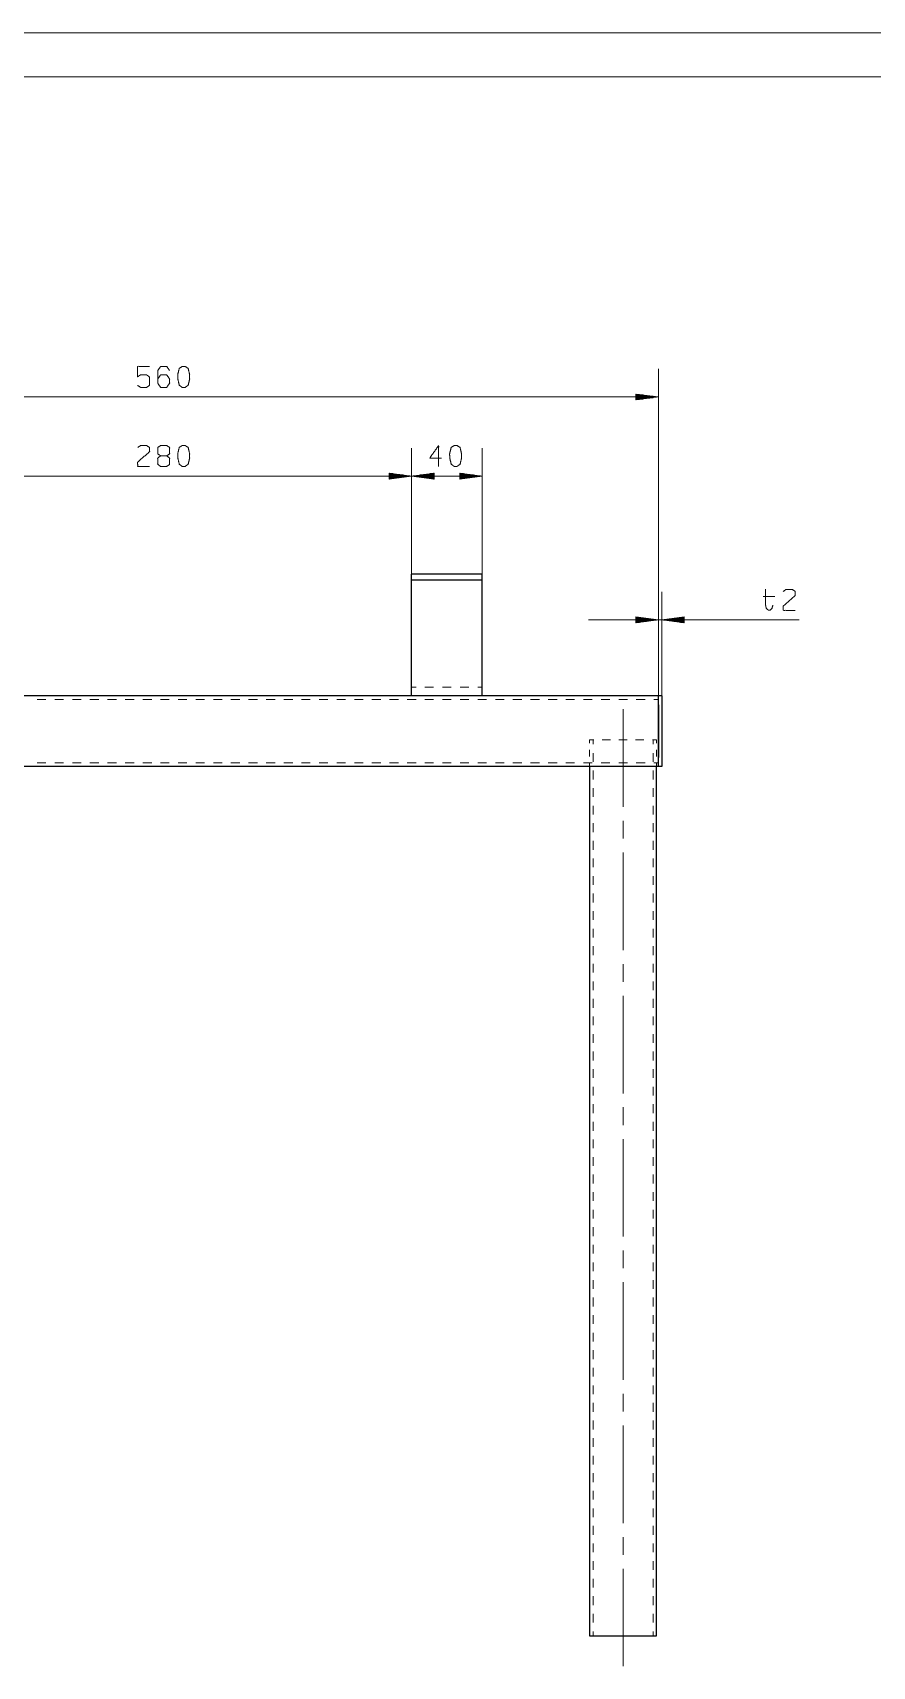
# Model space of a CAD drawing. Header units: millimetres. Extents: x 0 to 420, y 0 to 297.
# Drawn here: x 114.7 to 210, y 111.5 to 297 of the extents above; entities that cross this region are included whole.
import ezdxf

# ---------------------------------------------------------------- set-up
doc = ezdxf.new("R2010")
doc.units = ezdxf.units.MM
doc.layers.add('101', color=7, linetype='Continuous', true_color=0xffffff)

msp = doc.modelspace()

# ---------------------------------------------------------------- linework, layer by layer
at = {"layer": '101', "color": 133, "linetype": 'Continuous', "lineweight": 18}
for p, q in [((420, 297), (0, 297)), ((415, 292), (25, 292))]:
    msp.add_line(p, q, dxfattribs=at)
at = {"layer": '101', "color": 22, "linetype": 'Continuous', "lineweight": 18}
for p, q in [((185.72, 221.71), (185.72, 258.82)), ((183.18, 255.97), (183.18, 255.31)), ((185.72, 255.64), (183.18, 255.97)), ((183.18, 255.97), (183.21, 255.97)), ((183.18, 255.97), (183.21, 255.97)), ((185.72, 255.64), (73.72, 255.64)), ((183.18, 255.92), (183.59, 255.92)), ((183.18, 255.87), (183.98, 255.87)), ((183.18, 255.82), (184.37, 255.82)), ((183.18, 255.77), (184.75, 255.77)), ((183.18, 255.72), (185.14, 255.72)), ((183.18, 255.67), (185.52, 255.67)), ((183.18, 255.31), (185.72, 255.64)), ((183.18, 255.61), (185.52, 255.61)), ((183.18, 255.56), (185.14, 255.56)), ((183.18, 255.51), (184.75, 255.51)), ((183.18, 255.46), (184.37, 255.46)), ((183.18, 255.41), (183.98, 255.41)), ((183.18, 255.36), (183.59, 255.36)), ((183.18, 255.31), (183.21, 255.31)), ((183.18, 255.31), (183.21, 255.31)), ((157.72, 235.54), (157.72, 249.84)), ((157.72, 235.54), (157.72, 249.84)), ((165.72, 235.54), (165.72, 249.84)), ((155.18, 247), (155.18, 246.33)), ((157.72, 246.66), (155.18, 247)), ((155.18, 246.99), (155.21, 246.99)), ((155.18, 246.99), (155.21, 246.99)), ((155.18, 246.94), (155.59, 246.94)), ((155.18, 246.89), (155.98, 246.89)), ((155.18, 246.84), (156.37, 246.84)), ((155.18, 246.79), (156.75, 246.79)), ((155.18, 246.74), (157.14, 246.74)), ((155.18, 246.69), (157.52, 246.69)), ((160.26, 247), (157.72, 246.66)), ((160.26, 246.69), (157.91, 246.69)), ((160.26, 246.74), (158.29, 246.74)), ((160.26, 246.79), (158.68, 246.79)), ((160.26, 246.84), (159.07, 246.84)), ((160.26, 246.89), (159.45, 246.89)), ((160.26, 246.94), (159.84, 246.94)), ((160.26, 246.99), (160.22, 246.99)), ((160.26, 246.99), (160.22, 246.99)), ((160.26, 246.33), (160.26, 247)), ((163.18, 247), (163.18, 246.33)), ((165.72, 246.66), (163.18, 247)), ((163.18, 246.99), (163.21, 246.99)), ((163.18, 246.99), (163.21, 246.99)), ((163.18, 246.94), (163.59, 246.94)), ((163.18, 246.89), (163.98, 246.89)), ((163.18, 246.84), (164.37, 246.84)), ((163.18, 246.79), (164.75, 246.79)), ((163.18, 246.74), (165.14, 246.74)), ((163.18, 246.69), (165.52, 246.69)), ((101.72, 246.66), (157.72, 246.66)), ((155.18, 246.33), (157.72, 246.66)), ((155.18, 246.64), (157.52, 246.64)), ((155.18, 246.59), (157.14, 246.59)), ((155.18, 246.54), (156.75, 246.54)), ((155.18, 246.49), (156.37, 246.49)), ((155.18, 246.43), (155.98, 246.43)), ((155.18, 246.38), (155.59, 246.38)), ((155.18, 246.33), (155.21, 246.33)), ((155.18, 246.33), (155.21, 246.33)), ((157.72, 246.66), (165.72, 246.66)), ((157.72, 246.66), (160.26, 246.33)), ((160.26, 246.64), (157.91, 246.64)), ((160.26, 246.59), (158.29, 246.59)), ((160.26, 246.54), (158.68, 246.54)), ((160.26, 246.49), (159.07, 246.49)), ((160.26, 246.43), (159.45, 246.43)), ((160.26, 246.38), (159.84, 246.38)), ((160.26, 246.33), (160.22, 246.33)), ((160.26, 246.33), (160.22, 246.33)), ((163.18, 246.33), (165.72, 246.66)), ((163.18, 246.64), (165.52, 246.64)), ((163.18, 246.59), (165.14, 246.59)), ((163.18, 246.54), (164.75, 246.54)), ((163.18, 246.49), (164.37, 246.49)), ((163.18, 246.43), (163.98, 246.43)), ((163.18, 246.38), (163.59, 246.38)), ((163.18, 246.33), (163.21, 246.33)), ((163.18, 246.33), (163.21, 246.33)), ((185.72, 221.71), (185.72, 233.51)), ((186.12, 221.71), (186.12, 233.51)), ((177.78, 230.33), (201.69, 230.33)), ((183.18, 230.67), (183.18, 230)), ((185.72, 230.33), (183.18, 230.67)), ((183.18, 230.66), (183.21, 230.66)), ((183.18, 230.66), (183.21, 230.66)), ((183.18, 230.61), (183.59, 230.61)), ((183.18, 230.56), (183.98, 230.56)), ((183.18, 230.51), (184.37, 230.51)), ((183.18, 230.46), (184.75, 230.46)), ((183.18, 230.41), (185.14, 230.41)), ((183.18, 230.36), (185.52, 230.36)), ((183.18, 230), (185.72, 230.33)), ((183.18, 230.31), (185.52, 230.31)), ((183.18, 230.26), (185.14, 230.26)), ((183.18, 230.21), (184.75, 230.21)), ((183.18, 230.15), (184.37, 230.15)), ((183.18, 230.1), (183.98, 230.1)), ((183.18, 230.05), (183.59, 230.05)), ((183.18, 230), (183.21, 230)), ((183.18, 230), (183.21, 230)), ((188.66, 230.67), (186.12, 230.33)), ((186.12, 230.33), (188.66, 230)), ((188.66, 230.36), (186.31, 230.36)), ((188.66, 230.31), (186.31, 230.31)), ((188.66, 230.41), (186.69, 230.41)), ((188.66, 230.26), (186.69, 230.26)), ((188.66, 230.46), (187.08, 230.46)), ((188.66, 230.21), (187.08, 230.21)), ((188.66, 230.51), (187.47, 230.51)), ((188.66, 230.15), (187.47, 230.15)), ((188.66, 230.56), (187.85, 230.56)), ((188.66, 230.1), (187.85, 230.1)), ((188.66, 230.61), (188.24, 230.61)), ((188.66, 230.05), (188.24, 230.05)), ((188.66, 230.66), (188.62, 230.66)), ((188.66, 230.66), (188.62, 230.66)), ((188.66, 230), (188.62, 230)), ((188.66, 230), (188.62, 230)), ((188.66, 230), (188.66, 230.67))]:
    msp.add_line(p, q, dxfattribs=at)
at = {"layer": '101', "color": 92, "linetype": 'Continuous', "lineweight": 25}
for p, q in [((157.72, 234.83), (157.72, 235.54)), ((165.72, 235.54), (157.72, 235.54)), ((165.72, 234.83), (165.72, 235.54)), ((157.72, 232.88), (157.72, 234.83)), ((165.72, 234.83), (157.72, 234.83)), ((165.72, 232.88), (165.72, 234.83)), ((157.72, 222.71), (157.72, 231.47)), ((165.72, 222.71), (165.72, 231.47)), ((157.72, 221.71), (101.72, 221.71)), ((165.72, 221.71), (157.72, 221.71)), ((185.72, 221.71), (165.72, 221.71)), ((185.72, 214.31), (185.72, 221.11)), ((185.72, 213.71), (79.41, 213.71)), ((177.92, 213.71), (177.92, 115.01)), ((185.52, 115.01), (185.52, 213.71))]:
    msp.add_line(p, q, dxfattribs=at)
at = {"layer": '101', "color": 72, "linetype": 'Continuous', "lineweight": 18}
msp.add_line((197.63, 233), (198.95, 233), dxfattribs=at)
at = {"layer": '101', "color": 53, "linetype": 'Continuous', "lineweight": 18}
for p, q in [((158.22, 222.71), (157.72, 222.71)), ((160.22, 222.71), (159.22, 222.71)), ((162.22, 222.71), (161.22, 222.71)), ((164.22, 222.71), (163.22, 222.71)), ((165.72, 222.71), (165.22, 222.71)), ((116.22, 221.31), (115.22, 221.31)), ((118.22, 221.31), (117.22, 221.31)), ((120.22, 221.31), (119.22, 221.31)), ((122.22, 221.31), (121.22, 221.31)), ((124.22, 221.31), (123.22, 221.31)), ((126.22, 221.31), (125.22, 221.31)), ((128.22, 221.31), (127.22, 221.31)), ((130.22, 221.31), (129.22, 221.31)), ((132.22, 221.31), (131.22, 221.31)), ((134.22, 221.31), (133.22, 221.31)), ((136.22, 221.31), (135.22, 221.31)), ((138.22, 221.31), (137.22, 221.31)), ((140.22, 221.31), (139.22, 221.31)), ((142.22, 221.31), (141.22, 221.31)), ((144.22, 221.31), (143.22, 221.31)), ((146.22, 221.31), (145.22, 221.31)), ((148.22, 221.31), (147.22, 221.31)), ((150.22, 221.31), (149.22, 221.31)), ((152.22, 221.31), (151.22, 221.31)), ((154.22, 221.31), (153.22, 221.31)), ((156.22, 221.31), (155.22, 221.31)), ((158.22, 221.31), (157.22, 221.31)), ((160.22, 221.31), (159.22, 221.31)), ((162.22, 221.31), (161.22, 221.31)), ((164.22, 221.31), (163.22, 221.31)), ((166.22, 221.31), (165.22, 221.31)), ((168.22, 221.31), (167.22, 221.31)), ((170.22, 221.31), (169.22, 221.31)), ((172.22, 221.31), (171.22, 221.31)), ((174.22, 221.31), (173.22, 221.31)), ((176.22, 221.31), (175.22, 221.31)), ((178.22, 221.31), (177.22, 221.31)), ((180.22, 221.31), (179.22, 221.31)), ((182.22, 221.31), (181.22, 221.31)), ((184.22, 221.31), (183.22, 221.31)), ((185.72, 221.31), (185.22, 221.31)), ((177.92, 216.71), (177.92, 216.34)), ((177.92, 215.59), (177.92, 214.84)), ((178.32, 216.71), (178.32, 216.21)), ((178.32, 215.22), (178.32, 214.22)), ((185.12, 216.21), (185.12, 216.71)), ((185.12, 214.22), (185.12, 215.22)), ((185.52, 216.34), (185.52, 216.71)), ((185.52, 214.84), (185.52, 215.59)), ((116.22, 214.11), (115.22, 214.11)), ((118.22, 214.11), (117.22, 214.11)), ((120.22, 214.11), (119.22, 214.11)), ((122.22, 214.11), (121.22, 214.11)), ((124.22, 214.11), (123.22, 214.11)), ((126.22, 214.11), (125.22, 214.11)), ((128.22, 214.11), (127.22, 214.11)), ((130.22, 214.11), (129.22, 214.11)), ((132.22, 214.11), (131.22, 214.11)), ((134.22, 214.11), (133.22, 214.11)), ((136.22, 214.11), (135.22, 214.11)), ((138.22, 214.11), (137.22, 214.11)), ((140.22, 214.11), (139.22, 214.11)), ((142.22, 214.11), (141.22, 214.11)), ((144.22, 214.11), (143.22, 214.11)), ((146.22, 214.11), (145.22, 214.11)), ((148.22, 214.11), (147.22, 214.11)), ((150.22, 214.11), (149.22, 214.11)), ((152.22, 214.11), (151.22, 214.11)), ((154.22, 214.11), (153.22, 214.11)), ((156.22, 214.11), (155.22, 214.11)), ((158.22, 214.11), (157.22, 214.11)), ((160.22, 214.11), (159.22, 214.11)), ((162.22, 214.11), (161.22, 214.11)), ((164.22, 214.11), (163.22, 214.11)), ((166.22, 214.11), (165.22, 214.11)), ((168.22, 214.11), (167.22, 214.11)), ((170.22, 214.11), (169.22, 214.11)), ((172.22, 214.11), (171.22, 214.11)), ((174.22, 214.11), (173.22, 214.11)), ((176.22, 214.11), (175.22, 214.11)), ((178.22, 214.11), (177.22, 214.11)), ((177.92, 214.09), (177.92, 213.71)), ((180.22, 214.11), (179.22, 214.11)), ((182.22, 214.11), (181.22, 214.11)), ((184.22, 214.11), (183.22, 214.11)), ((185.72, 214.11), (185.22, 214.11)), ((185.52, 213.71), (185.52, 214.09)), ((178.32, 213.22), (178.32, 212.23)), ((185.12, 212.23), (185.12, 213.22)), ((178.32, 211.23), (178.32, 210.23)), ((185.12, 210.23), (185.12, 211.23)), ((178.32, 209.24), (178.32, 208.24)), ((185.12, 208.24), (185.12, 209.24)), ((178.32, 207.24), (178.32, 206.24)), ((185.12, 206.24), (185.12, 207.24)), ((178.32, 205.25), (178.32, 204.25)), ((185.12, 204.25), (185.12, 205.25)), ((178.32, 203.25), (178.32, 202.26)), ((185.12, 202.26), (185.12, 203.25)), ((178.32, 201.26), (178.32, 200.26)), ((185.12, 200.26), (185.12, 201.26)), ((178.32, 199.26), (178.32, 198.27)), ((185.12, 198.27), (185.12, 199.26)), ((178.32, 197.27), (178.32, 196.27)), ((185.12, 196.27), (185.12, 197.27)), ((178.32, 195.28), (178.32, 194.28)), ((185.12, 194.28), (185.12, 195.28)), ((178.32, 193.28), (178.32, 192.29)), ((185.12, 192.29), (185.12, 193.28)), ((178.32, 191.29), (178.32, 190.29)), ((185.12, 190.29), (185.12, 191.29)), ((178.32, 189.29), (178.32, 188.3)), ((185.12, 188.3), (185.12, 189.29)), ((178.32, 187.3), (178.32, 186.3)), ((185.12, 186.3), (185.12, 187.3)), ((178.32, 185.31), (178.32, 184.31)), ((185.12, 184.31), (185.12, 185.31)), ((178.32, 183.31), (178.32, 182.31)), ((185.12, 182.31), (185.12, 183.31)), ((178.32, 181.32), (178.32, 180.32)), ((185.12, 180.32), (185.12, 181.32)), ((178.32, 179.32), (178.32, 178.33)), ((185.12, 178.33), (185.12, 179.32)), ((178.32, 177.33), (178.32, 176.33)), ((185.12, 176.33), (185.12, 177.33)), ((178.32, 175.34), (178.32, 174.34)), ((185.12, 174.34), (185.12, 175.34)), ((178.32, 173.34), (178.32, 172.34)), ((185.12, 172.34), (185.12, 173.34)), ((178.32, 171.35), (178.32, 170.35)), ((185.12, 170.35), (185.12, 171.35)), ((178.32, 169.35), (178.32, 168.36)), ((185.12, 168.36), (185.12, 169.35)), ((178.32, 167.36), (178.32, 166.36)), ((185.12, 166.36), (185.12, 167.36)), ((178.32, 165.36), (178.32, 164.37)), ((185.12, 164.37), (185.12, 165.36)), ((178.32, 163.37), (178.32, 162.37)), ((185.12, 162.37), (185.12, 163.37)), ((178.32, 161.38), (178.32, 160.38)), ((185.12, 160.38), (185.12, 161.38)), ((178.32, 159.38), (178.32, 158.39)), ((185.12, 158.39), (185.12, 159.38)), ((178.32, 157.39), (178.32, 156.39)), ((185.12, 156.39), (185.12, 157.39)), ((178.32, 155.39), (178.32, 154.4)), ((185.12, 154.4), (185.12, 155.39)), ((178.32, 153.4), (178.32, 152.4)), ((185.12, 152.4), (185.12, 153.4)), ((178.32, 151.41), (178.32, 150.41)), ((185.12, 150.41), (185.12, 151.41)), ((178.32, 149.41), (178.32, 148.41)), ((185.12, 148.41), (185.12, 149.41)), ((178.32, 147.42), (178.32, 146.42)), ((185.12, 146.42), (185.12, 147.42)), ((178.32, 145.42), (178.32, 144.43)), ((185.12, 144.43), (185.12, 145.42)), ((178.32, 143.43), (178.32, 142.43)), ((185.12, 142.43), (185.12, 143.43)), ((178.32, 141.44), (178.32, 140.44)), ((185.12, 140.44), (185.12, 141.44)), ((178.32, 139.44), (178.32, 138.44)), ((185.12, 138.44), (185.12, 139.44)), ((178.32, 137.45), (178.32, 136.45)), ((185.12, 136.45), (185.12, 137.45)), ((178.32, 135.45), (178.32, 134.46)), ((185.12, 134.46), (185.12, 135.45)), ((178.32, 133.46), (178.32, 132.46)), ((185.12, 132.46), (185.12, 133.46)), ((178.32, 131.46), (178.32, 130.47)), ((185.12, 130.47), (185.12, 131.46)), ((178.32, 129.47), (178.32, 128.47)), ((185.12, 128.47), (185.12, 129.47)), ((178.32, 127.48), (178.32, 126.48)), ((185.12, 126.48), (185.12, 127.48)), ((178.32, 125.48), (178.32, 124.49)), ((185.12, 124.49), (185.12, 125.48)), ((178.32, 123.49), (178.32, 122.49)), ((185.12, 122.49), (185.12, 123.49)), ((178.32, 121.49), (178.32, 120.5)), ((185.12, 120.5), (185.12, 121.49)), ((178.32, 119.5), (178.32, 118.5)), ((185.12, 118.5), (185.12, 119.5)), ((178.32, 117.51), (178.32, 116.51)), ((185.12, 116.51), (185.12, 117.51)), ((178.32, 115.51), (178.32, 115.01)), ((185.12, 115.01), (185.12, 115.51))]:
    msp.add_line(p, q, dxfattribs=at)
at = {"layer": '101', "color": 72, "linetype": 'Continuous', "lineweight": 25}
for p, q in [((186.12, 221.71), (185.72, 221.71)), ((185.72, 220.71), (185.72, 214.71)), ((186.12, 220.71), (186.12, 214.71)), ((186.12, 213.71), (185.72, 213.71))]:
    msp.add_line(p, q, dxfattribs=at)
at = {"layer": '101', "color": 151, "linetype": 'Continuous', "lineweight": 18}
for p, q in [((181.72, 205.51), (181.72, 207.52)), ((181.72, 192.85), (181.72, 203.93)), ((181.72, 189.25), (181.72, 191.26)), ((181.72, 176.58), (181.72, 187.67)), ((181.72, 172.99), (181.72, 175)), ((181.72, 160.32), (181.72, 171.4)), ((181.72, 156.73), (181.72, 158.74)), ((181.72, 144.06), (181.72, 155.14)), ((181.72, 140.47), (181.72, 142.47)), ((181.72, 127.8), (181.72, 138.88)), ((181.72, 124.21), (181.72, 126.21))]:
    msp.add_line(p, q, dxfattribs=at)
at = {"layer": '101', "color": 72, "linetype": 'Continuous', "lineweight": 18}
for points, knots in [([(126.62, 256.96), (126.96, 256.73), (127.64, 256.73), (127.98, 256.96), (127.98, 257.91), (127.64, 258.16), (126.96, 258.16), (126.62, 257.93), (126.62, 259.11), (127.98, 259.11)], [0, 0, 0.062228, 0.168343, 0.230571, 0.376815, 0.441266, 0.547381, 0.609609, 0.79049, 1, 1]), ([(128.91, 257.68), (129.23, 258.16), (129.92, 258.16), (130.26, 257.68), (130.26, 257.21), (129.92, 256.73), (129.23, 256.73), (128.91, 257.21), (128.91, 258.63), (129.23, 259.11), (129.92, 259.11), (130.26, 258.63)], [0, 0, 0.076964, 0.169761, 0.248075, 0.312018, 0.390331, 0.483128, 0.560093, 0.751925, 0.82889, 0.921687, 1, 1]), ([(132.02, 256.73), (132.36, 256.98), (132.53, 257.68), (132.53, 258.16), (132.36, 258.88), (132.02, 259.11), (131.68, 259.11), (131.35, 258.88), (131.17, 258.16), (131.19, 257.68), (131.35, 256.98), (131.68, 256.73), (132.02, 256.73)], [0, 0, 0.067527, 0.18397, 0.260584, 0.380943, 0.446141, 0.500306, 0.565504, 0.685863, 0.76253, 0.878309, 0.945835, 1, 1]), ([(126.64, 249.91), (126.96, 250.13), (127.64, 250.13), (127.98, 249.91), (127.98, 249.43), (126.62, 248.23), (126.64, 247.76), (127.98, 247.76)], [0, 0, 0.069693, 0.192978, 0.265274, 0.350226, 0.674741, 0.759752, 1, 1]), ([(129.23, 248.96), (128.91, 249.18), (128.91, 249.91), (129.23, 250.13), (129.92, 250.13), (130.26, 249.91), (130.26, 249.18), (129.92, 248.96), (129.23, 248.96), (128.9, 248.71), (128.9, 248.01), (129.23, 247.76), (129.92, 247.76), (130.26, 247.98), (130.26, 248.71), (129.92, 248.96)], [0, 0, 0.047573, 0.136085, 0.183659, 0.267815, 0.317166, 0.405678, 0.455028, 0.539185, 0.590296, 0.675757, 0.726869, 0.811025, 0.860376, 0.948888, 1, 1]), ([(132.02, 247.76), (132.36, 248.01), (132.53, 248.71), (132.53, 249.18), (132.36, 249.91), (132.02, 250.13), (131.68, 250.13), (131.35, 249.91), (131.17, 249.18), (131.19, 248.71), (131.35, 248.01), (131.68, 247.76), (132.02, 247.76)], [0, 0, 0.067525, 0.183972, 0.260583, 0.380943, 0.446141, 0.500306, 0.565504, 0.685864, 0.762528, 0.87831, 0.945835, 1, 1]), ([(161.12, 248.71), (159.78, 248.71), (160.78, 250.13), (160.78, 247.76)], [0, 0, 0.24587, 0.565295, 1, 1]), ([(162.88, 247.76), (163.22, 248.01), (163.39, 248.71), (163.39, 249.18), (163.22, 249.91), (162.88, 250.13), (162.55, 250.13), (162.21, 249.91), (162.03, 249.18), (162.05, 248.71), (162.21, 248.01), (162.55, 247.76), (162.88, 247.76)], [0, 0, 0.067525, 0.183972, 0.260583, 0.380943, 0.446141, 0.500306, 0.565504, 0.685864, 0.762528, 0.87831, 0.945835, 1, 1]), ([(198.71, 232), (198.62, 231.65), (198.42, 231.45), (198.18, 231.45), (197.96, 231.65), (197.89, 232), (197.89, 233.82)], [0, 0, 0.107403, 0.190396, 0.26402, 0.35076, 0.456999, 1, 1]), ([(199.9, 233.57), (200.22, 233.8), (200.91, 233.8), (201.25, 233.57), (201.25, 233.1), (199.89, 231.9), (199.9, 231.42), (201.25, 231.42)], [0, 0, 0.069694, 0.192977, 0.265275, 0.350226, 0.674741, 0.75975, 1, 1])]:
    msp.add_open_spline(points, degree=1, knots=knots, dxfattribs=at)
at = {"layer": '101', "color": 92, "linetype": 'Continuous', "lineweight": 25}
for points in [[(157.72, 231.47), (157.72, 232.88)], [(165.72, 231.47), (165.72, 232.88)], [(185.72, 221.11), (185.72, 221.71)], [(185.72, 213.71), (185.72, 214.31)]]:
    msp.add_open_spline(points, degree=1, dxfattribs=at)
for points, knots in [([(157.72, 221.71), (157.72, 221.85), (157.72, 222.71)], [0, 0, 0.133966, 1, 1]), ([(165.72, 221.71), (165.72, 221.85), (165.72, 222.71)], [0, 0, 0.133966, 1, 1]), ([(177.92, 115.01), (178.35, 115.01), (179.56, 115.01), (181.26, 115.01), (183.06, 115.01), (184.56, 115.01), (185.41, 115.01), (185.52, 115.01)], [0, 0, 0.057271, 0.215967, 0.439732, 0.677302, 0.874255, 0.985471, 1, 1])]:
    msp.add_open_spline(points, degree=1, knots=knots, dxfattribs=at)
at = {"layer": '101', "color": 72, "linetype": 'Continuous', "lineweight": 25}
msp.add_open_spline([(186.12, 221.71), (186.12, 221.58), (186.12, 220.71)], degree=1, knots=[0, 0, 0.133966, 1, 1], dxfattribs=at)
at = {"layer": '101', "color": 151, "linetype": 'Continuous', "lineweight": 18}
for points, knots in [([(181.72, 209.11), (181.72, 217.01), (181.72, 220.19)], [0, 0, 0.713449, 1, 1]), ([(181.72, 111.54), (181.72, 113.13), (181.72, 122.62)], [0, 0, 0.143275, 1, 1])]:
    msp.add_open_spline(points, degree=1, knots=knots, dxfattribs=at)
at = {"layer": '101', "color": 53, "linetype": 'Continuous', "lineweight": 18}
for points, knots in [([(177.92, 216.71), (178.35, 216.71), (178.39, 216.71)], [0, 0, 0.916358, 1, 1]), ([(181.24, 216.71), (181.26, 216.71), (182.19, 216.71)], [0, 0, 0.017864, 1, 1]), ([(185.04, 216.71), (185.08, 216.71), (185.52, 216.71)], [0, 0, 0.083642, 1, 1])]:
    msp.add_open_spline(points, degree=1, knots=knots, dxfattribs=at)
for points in [[(179.34, 216.71), (180.29, 216.71)], [(183.14, 216.71), (184.09, 216.71)]]:
    msp.add_open_spline(points, degree=1, dxfattribs=at)
at = {"layer": '101', "color": 72, "linetype": 'Continuous', "lineweight": 25}
msp.add_open_spline([(186.12, 214.71), (186.12, 214.21), (186.12, 213.71)], degree=1, dxfattribs=at)

doc.saveas('drawing.dxf')
